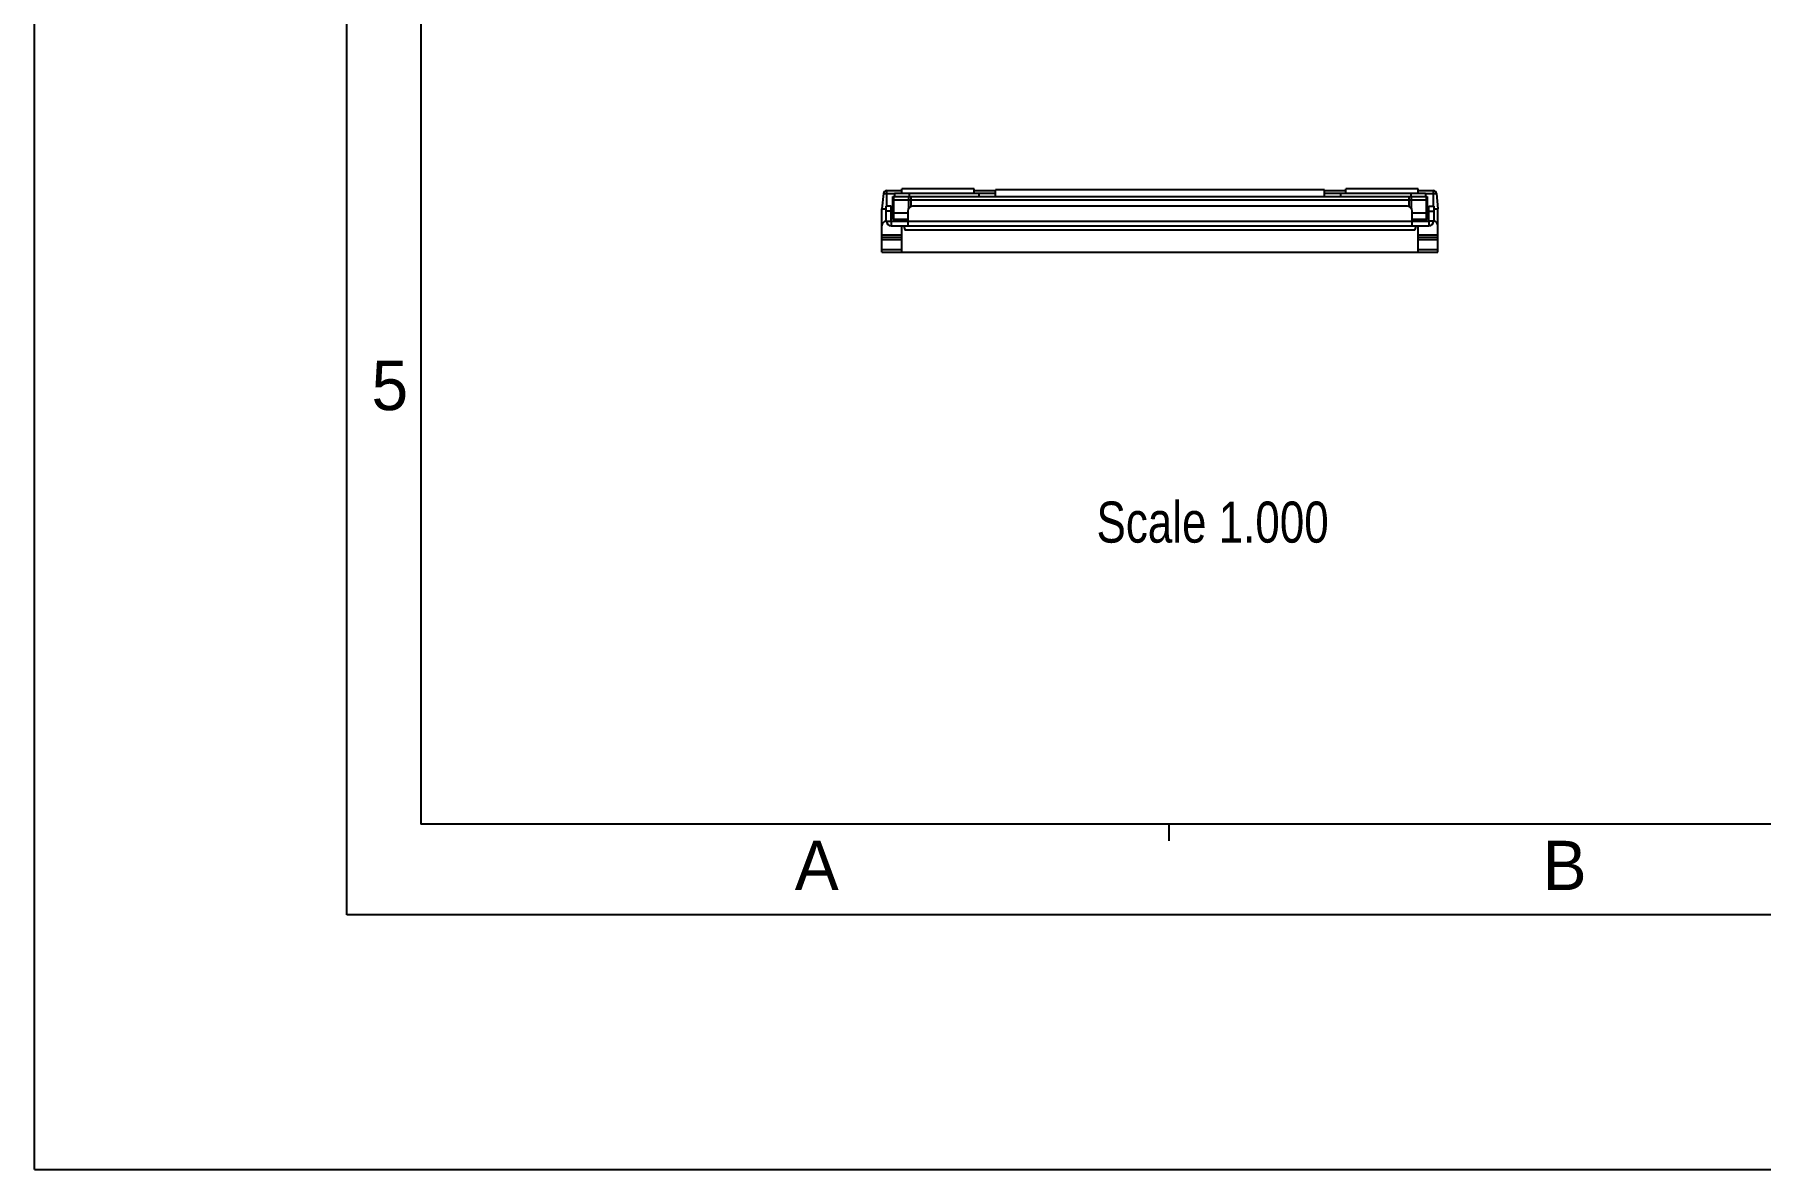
# Model space of a CAD drawing. Header units: millimetres. Extents: x 0 to 420, y 0 to 297.
# Drawn here: x 0 to 105, y 0 to 69.1 of the extents above; entities that cross this region are included whole.
import ezdxf

# ---------------------------------------------------------------- set-up
doc = ezdxf.new("R2010")
doc.units = ezdxf.units.MM
doc.header["$LTSCALE"] = 23.1
doc.layers.get('0').update_dxf_attribs({"linetype": 'CONTINUOUS'})
doc.layers.add('06___PRT_ALL_SURFS', color=7, linetype='CONTINUOUS')
doc.layers.add('ASSEM_MEM', color=7, linetype='CONTINUOUS')
doc.styles.get("Standard").update_dxf_attribs({"font": 'txt', "width": 0.8})
doc.styles.add('TEXTSTYLE_2', font='txt')

msp = doc.modelspace()

# ---------------------------------------------------------------- linework, layer by layer
at = {"color": 7, "linetype": 'CONTINUOUS'}
for p, q in [((0, 0), (0, 297)), ((19, 15.5), (19, 281.5)), ((23.5, 276), (23.5, 21)), ((396, 21), (23.5, 21)), ((69, 21), (69, 20)), ((401, 15.5), (19, 15.5)), ((0, 0), (420, 0))]:
    msp.add_line(p, q, dxfattribs=at)
at = {"layer": '06___PRT_ALL_SURFS', "color": 7, "linetype": 'CONTINUOUS'}
for p, q in [((51.653, 59.375), (51.556, 58.454)), ((51.656, 59.396), (51.653, 59.375)), ((51.653, 59.375), (52.319, 59.375)), ((51.852, 59.554), (52.769, 59.554)), ((51.856, 58.604), (51.856, 59.554)), ((57.169, 59.554), (58.469, 59.554)), ((78.469, 59.554), (79.769, 59.554)), ((84.169, 59.554), (85.086, 59.554)), ((84.619, 59.375), (85.285, 59.375)), ((85.081, 59.554), (85.081, 58.604)), ((85.285, 59.375), (85.381, 58.454)), ((51.556, 55.804), (51.556, 58.454)), ((51.556, 58.454), (51.819, 58.454)), ((52.119, 58.454), (52.219, 58.454)), ((84.719, 58.454), (84.819, 58.454)), ((85.119, 58.454), (85.381, 58.454)), ((85.381, 55.804), (85.381, 58.454)), ((52.756, 56.85), (51.556, 56.85)), ((52.756, 56.704), (51.556, 56.704)), ((52.756, 55.804), (52.756, 57.404)), ((84.181, 55.804), (84.181, 57.404)), ((85.381, 56.85), (84.181, 56.85)), ((85.381, 56.704), (84.181, 56.704)), ((52.756, 56.558), (51.556, 56.558)), ((52.756, 55.95), (51.556, 55.95)), ((51.556, 55.804), (85.381, 55.804)), ((85.381, 56.558), (84.181, 56.558)), ((85.381, 55.95), (84.181, 55.95))]:
    msp.add_line(p, q, dxfattribs=at)
for centre, start, end in [((51.852, 59.354), 90, 174), ((85.086, 59.354), 6, 90)]:
    msp.add_arc(centre, 0.2, start, end, dxfattribs=at)
for centre, start_param, end_param in [((51.856, 57.404), 0.1247018, 1.5707963), ((85.081, 57.404), -1.5707963, -0.1247068)]:
    msp.add_ellipse(centre, major_axis=(0, 0.3), ratio=1, start_param=start_param, end_param=end_param, dxfattribs=at)
at = {"layer": 'ASSEM_MEM', "color": 7, "linetype": 'CONTINUOUS'}
for p, q in [((52.219, 57.804), (52.219, 59.204)), ((52.219, 59.204), (84.719, 59.204)), ((52.219, 59.004), (84.719, 59.004)), ((52.277, 57.804), (52.277, 59.204)), ((52.319, 59.404), (52.319, 59.204)), ((52.319, 59.404), (58.469, 59.404)), ((52.769, 59.404), (52.769, 59.654)), ((57.169, 59.654), (52.769, 59.654)), ((53.16, 59.204), (53.16, 58.449)), ((53.219, 59.404), (53.219, 59.204)), ((53.302, 59.204), (53.302, 58.577)), ((57.169, 59.404), (57.169, 59.654)), ((57.469, 59.204), (57.469, 59.404)), ((58.469, 59.204), (58.469, 59.604)), ((78.469, 59.604), (58.469, 59.604)), ((78.469, 59.204), (78.469, 59.604)), ((78.469, 59.404), (84.619, 59.404)), ((79.469, 59.204), (79.469, 59.404)), ((84.169, 59.654), (79.769, 59.654)), ((79.769, 59.404), (79.769, 59.654)), ((83.636, 58.577), (83.636, 59.204)), ((83.719, 59.404), (83.719, 59.204)), ((83.777, 58.449), (83.777, 59.204)), ((84.169, 59.404), (84.169, 59.654)), ((84.619, 59.404), (84.619, 59.204)), ((84.66, 59.204), (84.66, 57.804)), ((84.719, 59.204), (84.719, 57.804)), ((51.819, 57.704), (51.819, 58.604)), ((52.119, 58.604), (51.819, 58.604)), ((52.119, 58.304), (51.819, 58.304)), ((52.119, 57.704), (52.119, 58.604)), ((52.219, 58.204), (53.119, 58.204)), ((53.119, 57.804), (52.219, 57.804)), ((52.269, 57.704), (52.269, 57.804)), ((53.119, 58.304), (53.119, 57.404)), ((83.519, 58.604), (53.419, 58.604)), ((83.819, 57.404), (83.819, 58.304)), ((83.819, 58.204), (84.719, 58.204)), ((84.719, 57.804), (83.819, 57.804)), ((84.669, 57.704), (84.669, 57.804)), ((84.819, 58.604), (85.119, 58.604)), ((84.819, 57.704), (84.819, 58.604)), ((84.819, 58.304), (85.119, 58.304)), ((85.119, 58.604), (85.119, 57.704)), ((51.819, 57.704), (52.119, 57.704)), ((52.119, 57.704), (52.119, 57.404)), ((52.119, 57.704), (53.119, 57.704)), ((52.119, 57.404), (84.819, 57.404)), ((83.981, 57.154), (52.956, 57.154)), ((53.119, 57.704), (83.819, 57.704)), ((83.819, 57.704), (84.819, 57.704)), ((85.119, 57.704), (84.819, 57.704)), ((84.819, 57.704), (84.819, 57.404))]:
    msp.add_line(p, q, dxfattribs=at)
for points in [[(52.889, 57.404), (52.912, 57.307), (52.944, 57.193), (52.956, 57.154)], [(83.981, 57.154), (83.994, 57.193), (84.026, 57.307), (84.048, 57.404)]]:
    msp.add_lwpolyline(points, dxfattribs=at)
for centre, start, end in [((53.419, 58.304), 90, 180), ((83.519, 58.304), 0, 90), ((52.119, 57.704), 180, 270), ((84.819, 57.704), 270, 360)]:
    msp.add_arc(centre, 0.3, start, end, dxfattribs=at)

# ---------------------------------------------------------------- texts
at = {"color": 7, "linetype": 'CONTINUOUS', "char_height": 3, "width": 3, "attachment_point": 1, "line_spacing_factor": 0.9, "style": 'TEXTSTYLE_2'}
for s, insert in [('5', (20.5, 49.2)), ('A', (46.25, 20)), ('B', (91.75, 20))]:
    msp.add_mtext(s, dxfattribs=dict(at, insert=insert))
at = {"color": 7, "linetype": 'CONTINUOUS', "insert": (78.733, 40.638), "char_height": 2.5, "width": 22, "attachment_point": 3, "line_spacing_factor": 0.9}
msp.add_mtext('Scale 1.000', dxfattribs=at)

doc.saveas('drawing.dxf')
